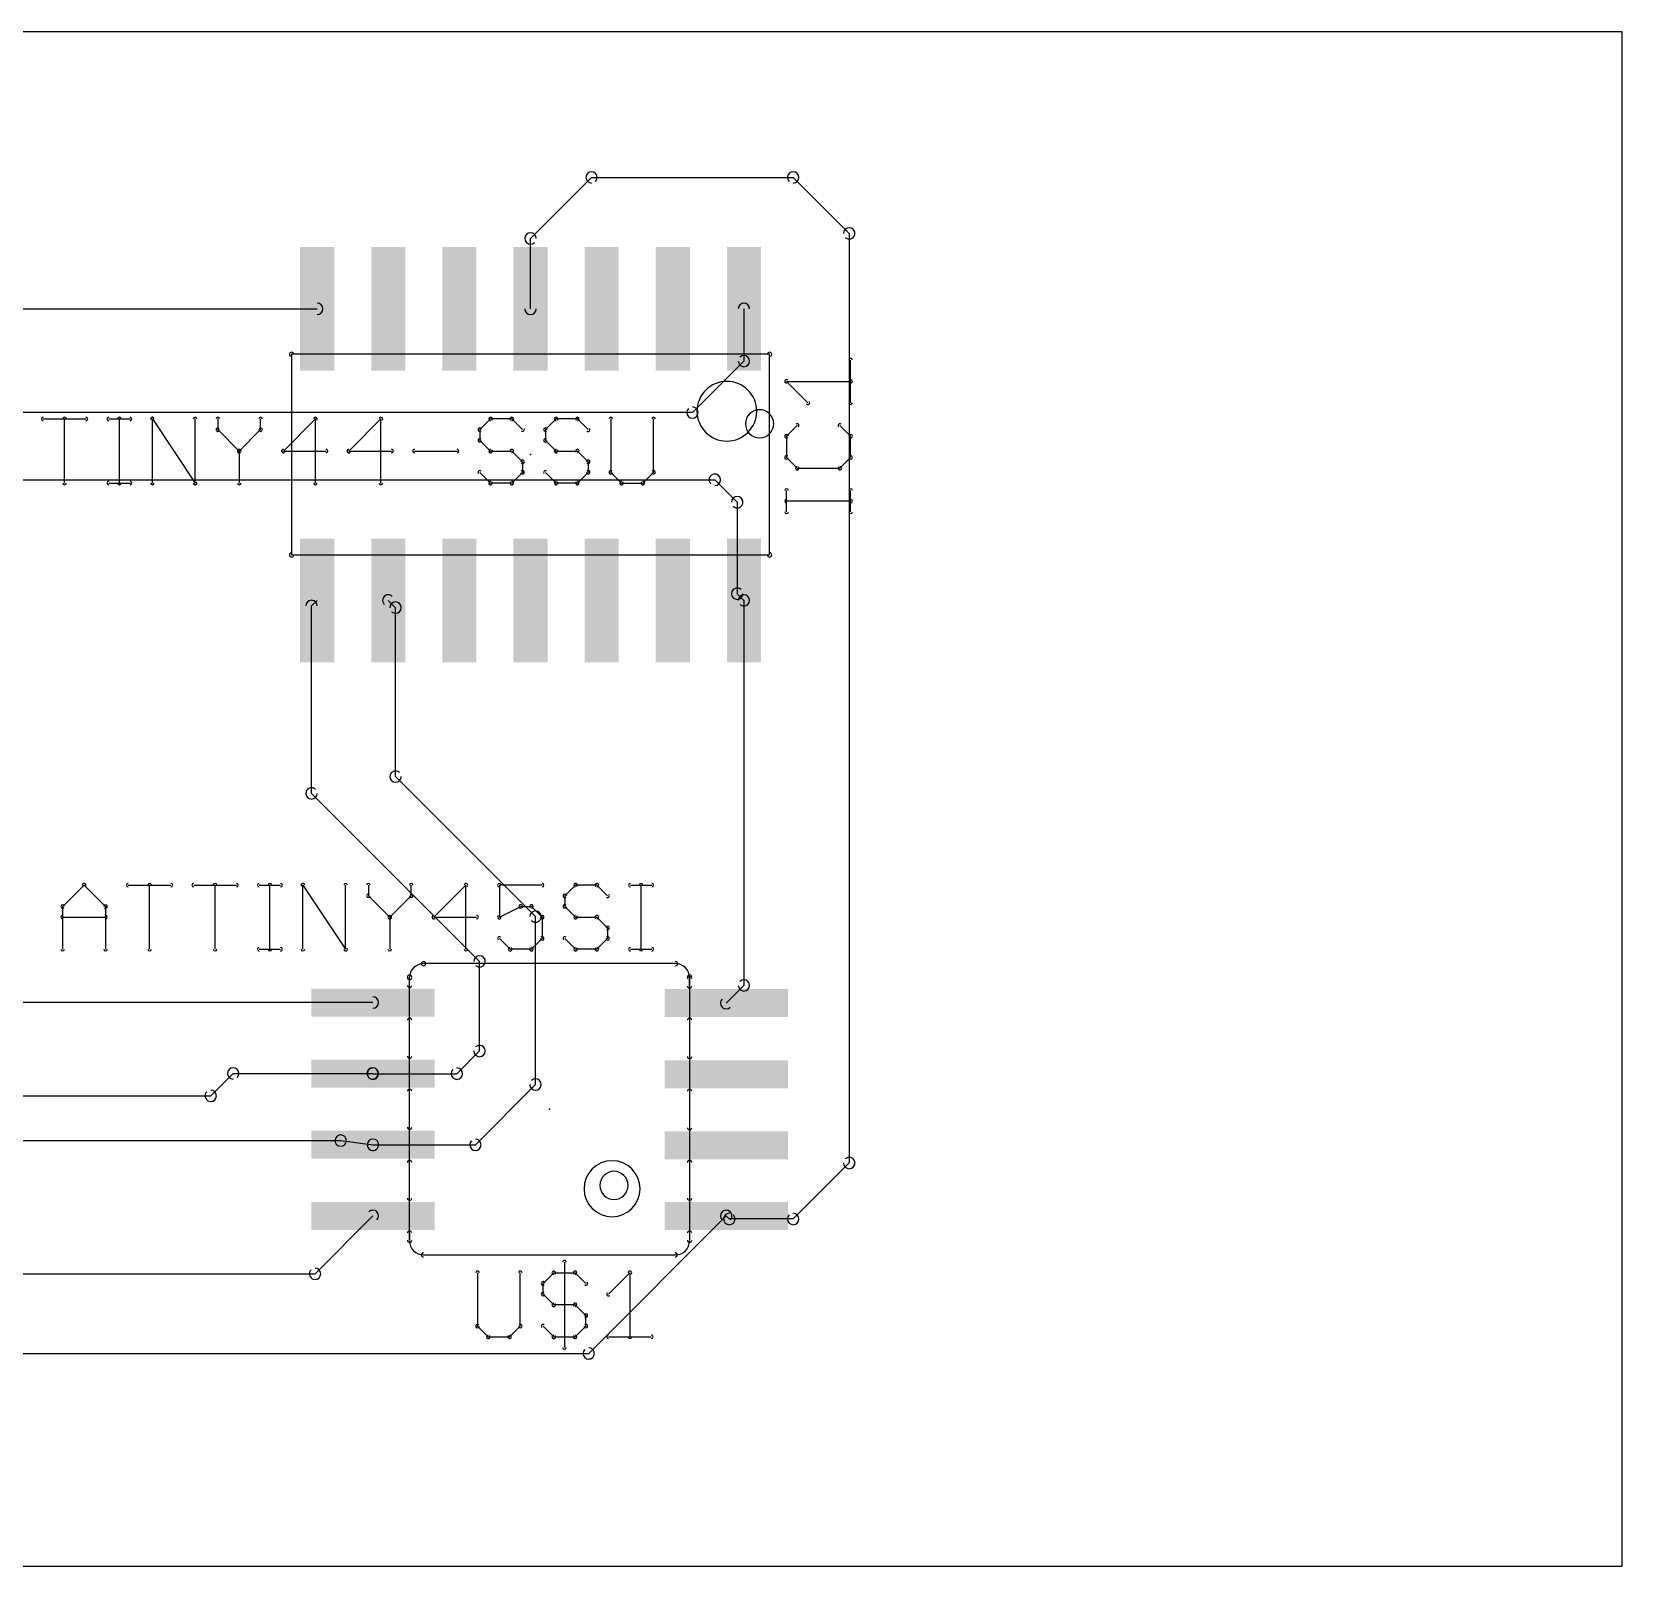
# Model space of a CAD drawing. Header units: millimetres. Extents: x 7.5 to 56.5, y 5.3 to 32.7.
# Drawn here: x 28.11 to 56.5, y 5.3 to 32.7 of the extents above; entities that cross this region are included whole.
import ezdxf

# ---------------------------------------------------------------- set-up
doc = ezdxf.new("R2010")
doc.units = ezdxf.units.MM
doc.layers.get('0').update_dxf_attribs({"lineweight": 25, "true_color": 0xffffff})
doc.layers.add('layer 1', color=178, linetype='Continuous', lineweight=25, true_color=0x000000)

# ---------------------------------------------------------------- blocks, each defined once
blk = doc.blocks.new('RECT')
blk.add_solid([(-0.5, -0.5), (0.5, -0.5), (-0.5, 0.5), (0.5, 0.5)])
blk = doc.blocks.new('ROUNDV')
blk.add_lwpolyline([(0, -0.25, 1), (0, 0.25, 1), (0, -0.25)], format="xyb")

msp = doc.modelspace()

# ---------------------------------------------------------------- linework, layer by layer
at = {"layer": 'layer 1'}
for p, q in [((56.5, 32.7), (7.5, 32.7)), ((56.5, 5.3), (56.5, 32.7)), ((33.1, 22.4465), (33.2, 22.5465)), ((7.5, 5.3), (56.5, 5.3))]:
    msp.add_line(p, q, dxfattribs=at)
for points in [[(37.01, 29.01), (38.1, 30.1)], [(38.1, 30.1), (41.7, 30.1)], [(41.7, 30.1), (42.7, 29.1)], [(37.01, 27.7535), (37.01, 29.01)], [(42.7, 29.1), (42.7, 12.5)], [(19.7315, 27.7535), (33.2, 27.7535)], [(40.82, 27.7535), (40.82, 26.82)], [(41.277, 26.941), (32.743, 26.941)], [(32.743, 26.941), (32.743, 23.359)], [(40.82, 26.82), (39.9, 25.9)], [(41.277, 23.359), (41.277, 26.941)], [(42.725, 26.0761), (42.725, 26.8387)], [(41.9624, 26.0761), (41.581, 26.4574)], [(41.581, 26.4574), (42.725, 26.4574)], [(39.9, 25.9), (11.7, 25.9)], [(28.3093, 25.786), (29.072, 25.786)], [(28.6906, 24.642), (28.6906, 25.786)], [(29.4787, 25.786), (29.86, 25.786)], [(29.6694, 24.642), (29.6694, 25.786)], [(30.2583, 24.642), (30.2583, 25.786)], [(30.2583, 25.786), (31.0209, 24.642)], [(31.0209, 24.642), (31.0209, 25.786)], [(31.4277, 25.786), (31.4277, 25.5953)], [(31.4277, 25.5953), (31.809, 25.214)], [(31.809, 25.214), (32.1903, 25.5953)], [(32.1903, 25.5953), (32.1903, 25.786)], [(33.1691, 25.786), (32.5971, 25.214)], [(33.1691, 24.642), (33.1691, 25.786)], [(34.3385, 25.786), (33.7665, 25.214)], [(34.3385, 24.642), (34.3385, 25.786)], [(36.2959, 25.786), (36.1053, 25.5953)], [(36.1053, 25.5953), (36.1053, 25.4046)], [(36.6773, 25.786), (36.2959, 25.786)], [(36.8679, 25.5953), (36.6773, 25.786)], [(37.4653, 25.786), (37.2747, 25.5953)], [(37.2747, 25.5953), (37.2747, 25.4046)], [(37.8467, 25.786), (37.4653, 25.786)], [(38.0373, 25.5953), (37.8467, 25.786)], [(38.4441, 25.786), (38.4441, 24.8327)], [(39.2067, 24.8327), (39.2067, 25.786)], [(41.7717, 25.6694), (41.581, 25.4787)], [(42.725, 25.4787), (42.5343, 25.6694)], [(36.1053, 25.4046), (36.2959, 25.214)], [(37.2747, 25.4046), (37.4653, 25.214)], [(41.581, 25.4787), (41.581, 25.0974)], [(42.725, 25.0974), (42.725, 25.4787)], [(31.809, 25.214), (31.809, 24.642)], [(32.5971, 25.214), (33.3597, 25.214)], [(33.7665, 25.214), (34.5291, 25.214)], [(34.9359, 25.214), (35.6985, 25.214)], [(36.2959, 25.214), (36.6773, 25.214)], [(36.6773, 25.214), (36.8679, 25.0233)], [(36.8679, 25.0233), (36.8679, 24.8327)], [(37.4653, 25.214), (37.8467, 25.214)], [(37.8467, 25.214), (38.0373, 25.0233)], [(38.0373, 25.0233), (38.0373, 24.8327)], [(41.581, 25.0974), (41.7717, 24.9067)], [(42.5343, 24.9067), (42.725, 25.0974)], [(36.2959, 24.642), (36.1053, 24.8327)], [(36.8679, 24.8327), (36.6773, 24.642)], [(37.4653, 24.642), (37.2747, 24.8327)], [(38.0373, 24.8327), (37.8467, 24.642)], [(38.4441, 24.8327), (38.6347, 24.642)], [(39.0161, 24.642), (39.2067, 24.8327)], [(41.7717, 24.9067), (42.5343, 24.9067)], [(21.9, 24.7), (40.3, 24.7)], [(29.4787, 24.642), (29.86, 24.642)], [(36.6773, 24.642), (36.2959, 24.642)], [(37.8467, 24.642), (37.4653, 24.642)], [(38.6347, 24.642), (39.0161, 24.642)], [(40.3, 24.7), (40.7, 24.3)], [(41.581, 24.1271), (41.581, 24.5084)], [(42.725, 24.1271), (42.725, 24.5084)], [(40.7, 24.3), (40.7, 22.6665)], [(42.725, 24.3178), (41.581, 24.3178)], [(32.743, 23.359), (41.277, 23.359)], [(33.1, 19.1), (33.1, 22.4465)], [(34.6, 22.4165), (34.47, 22.5465)], [(40.7, 22.6665), (40.82, 22.5465)], [(40.82, 22.5465), (40.82, 15.671)], [(34.6, 19.4), (34.6, 22.4165)], [(37.1, 16.9), (34.6, 19.4)], [(36.1, 16.1), (33.1, 19.1)], [(28.6581, 17.0802), (29.0394, 17.4615)], [(29.0394, 17.4615), (29.4208, 17.0802)], [(29.8275, 17.4615), (30.5902, 17.4615)], [(30.2088, 16.3175), (30.2088, 17.4615)], [(30.9969, 17.4615), (31.7596, 17.4615)], [(31.3782, 16.3175), (31.3782, 17.4615)], [(32.1663, 17.4615), (32.5476, 17.4615)], [(32.357, 16.3175), (32.357, 17.4615)], [(32.9459, 16.3175), (32.9459, 17.4615)], [(32.9459, 17.4615), (33.7085, 16.3175)], [(33.7085, 16.3175), (33.7085, 17.4615)], [(34.1153, 17.4615), (34.1153, 17.2708)], [(34.8779, 17.2708), (34.8779, 17.4615)], [(35.8567, 17.4615), (35.2847, 16.8895)], [(35.8567, 16.3175), (35.8567, 17.4615)], [(37.2167, 17.4615), (36.4541, 17.4615)], [(36.4541, 17.4615), (36.4541, 16.8895)], [(37.8141, 17.4615), (37.6235, 17.2708)], [(38.1955, 17.4615), (37.8141, 17.4615)], [(38.3861, 17.2708), (38.1955, 17.4615)], [(38.7929, 17.4615), (39.1742, 17.4615)], [(38.9835, 16.3175), (38.9835, 17.4615)], [(28.6581, 16.3175), (28.6581, 17.0802)], [(29.4208, 17.0802), (29.4208, 16.3175)], [(34.1153, 17.2708), (34.4966, 16.8895)], [(34.4966, 16.8895), (34.8779, 17.2708)], [(36.4541, 16.8895), (36.8354, 17.0802)], [(36.8354, 17.0802), (37.0261, 17.0802)], [(37.0261, 17.0802), (37.2167, 16.8895)], [(37.6235, 17.2708), (37.6235, 17.0802)], [(37.6235, 17.0802), (37.8141, 16.8895)], [(28.6581, 16.8895), (29.4208, 16.8895)], [(34.4966, 16.8895), (34.4966, 16.3175)], [(35.2847, 16.8895), (36.0473, 16.8895)], [(37.1, 13.9), (37.1, 16.9)], [(37.2167, 16.8895), (37.2167, 16.5082)], [(37.8141, 16.8895), (38.1955, 16.8895)], [(38.1955, 16.8895), (38.3861, 16.6988)], [(36.6447, 16.3175), (36.4541, 16.5082)], [(37.2167, 16.5082), (37.0261, 16.3175)], [(37.8141, 16.3175), (37.6235, 16.5082)], [(38.3861, 16.5082), (38.1955, 16.3175)], [(38.3861, 16.6988), (38.3861, 16.5082)], [(32.1663, 16.3175), (32.5476, 16.3175)], [(37.0261, 16.3175), (36.6447, 16.3175)], [(38.1955, 16.3175), (37.8141, 16.3175)], [(38.7929, 16.3175), (39.1742, 16.3175)], [(39.6, 16.06), (35.1, 16.06)], [(36.1, 14.5), (36.1, 16.1)], [(34.85, 11.12), (34.85, 15.82)], [(34.85, 15.67), (34.85, 15.82)], [(39.85, 15.82), (39.85, 11.12)], [(39.85, 15.66), (39.85, 15.79)], [(40.504, 15.355), (40.82, 15.671)], [(34.196, 15.365), (17.965, 15.365)], [(34.85, 14.41), (34.85, 15.05)], [(39.85, 15.05), (39.85, 14.4)], [(35.695, 14.095), (36.1, 14.5)], [(31.3, 13.7), (31.7, 14.1)], [(31.7, 14.1), (34.191, 14.1)], [(34.191, 14.1), (34.196, 14.095)], [(34.196, 14.095), (35.695, 14.095)], [(11.5, 13.7), (31.3, 13.7)], [(34.85, 13.14), (34.85, 13.78)], [(36.025, 12.825), (37.1, 13.9)], [(39.85, 13.78), (39.85, 13.13)], [(14, 12.9), (33.621, 12.9)], [(33.621, 12.9), (34.196, 12.825)], [(34.196, 12.825), (36.025, 12.825)], [(34.85, 11.87), (34.85, 12.51)], [(39.85, 12.51), (39.85, 11.87)], [(42.7, 12.5), (41.7, 11.5)], [(33.163, 10.522), (34.196, 11.555)], [(38.049, 9.1), (40.504, 11.555)], [(40.559, 11.5), (40.504, 11.555)], [(41.7, 11.5), (40.559, 11.5)], [(34.85, 11.25), (34.85, 11.12)], [(39.85, 11.25), (39.85, 11.12)], [(35.1, 10.86), (39.59, 10.86)], [(19.5, 10.522), (33.163, 10.522)], [(36.0643, 10.54), (36.0643, 9.5867)], [(36.827, 9.5867), (36.827, 10.54)], [(37.2337, 10.3493), (37.4244, 10.54)], [(37.4244, 10.54), (37.8057, 10.54)], [(37.615, 10.7306), (37.615, 9.2053)], [(37.8057, 10.54), (37.9964, 10.3493)], [(38.4031, 10.1586), (38.7844, 10.54)], [(38.7844, 10.54), (38.7844, 9.396)], [(37.2337, 10.1586), (37.2337, 10.3493)], [(37.4244, 9.968), (37.2337, 10.1586)], [(37.8057, 9.968), (37.4244, 9.968)], [(37.9964, 9.7773), (37.8057, 9.968)], [(37.9964, 9.5867), (37.9964, 9.7773)], [(36.0643, 9.5867), (36.255, 9.396)], [(36.255, 9.396), (36.6363, 9.396)], [(36.6363, 9.396), (36.827, 9.5867)], [(37.2337, 9.5867), (37.4244, 9.396)], [(37.4244, 9.396), (37.8057, 9.396)], [(37.8057, 9.396), (37.9964, 9.5867)], [(38.4031, 9.396), (39.1657, 9.396)], [(17.9, 9.1), (38.049, 9.1)]]:
    msp.add_lwpolyline(points, dxfattribs=at)
for points in [[(38.1, 30.2016, 1), (38.1, 29.9984)], [(38.1718, 30.0282, 1), (38.0282, 30.1718)], [(41.7718, 30.1718, 1), (41.6282, 30.0282)], [(41.7, 29.9984, 1), (41.7, 30.2016)], [(37.1116, 29.01, 1), (36.9084, 29.01)], [(36.9382, 29.0818, 1), (37.0818, 28.9382)], [(42.8016, 29.1, 1), (42.5984, 29.1)], [(42.6282, 29.0282, 1), (42.7718, 29.1718)], [(33.2, 27.6519, 1), (33.2, 27.8551)], [(40.9216, 27.7535, 1), (40.7184, 27.7535)], [(36.9084, 27.7535, 1), (37.1116, 27.7535)], [(32.743, 26.9791, 1), (32.743, 26.9029)], [(32.7811, 26.941, 1), (32.7049, 26.941)], [(41.3151, 26.941, 1), (41.2389, 26.941)], [(41.277, 26.9029, 1), (41.277, 26.9791)], [(40.7184, 26.82, 1), (40.9216, 26.82)], [(40.8918, 26.7482, 1), (40.7482, 26.8918)], [(42.7568, 26.8387, 1), (42.6932, 26.8387)], [(40.5152, 25.3913, 1), (40.5152, 26.4581, 1), (40.5152, 25.3913)], [(41.581, 26.4892, 1), (41.581, 26.4257)], [(41.6035, 26.4799, 1), (41.5586, 26.435)], [(42.725, 26.4257, 1), (42.725, 26.4892)], [(39.8282, 25.9718, 1), (39.9718, 25.8282)], [(39.9, 25.7984, 1), (39.9, 26.0016)], [(41.9399, 26.0536, 1), (41.9848, 26.0985)], [(42.6932, 26.0761, 1), (42.7568, 26.0761)], [(28.3093, 25.8177, 1), (28.3093, 25.7542)], [(28.7224, 25.786, 1), (28.6589, 25.786)], [(29.072, 25.7542, 1), (29.072, 25.8177)], [(29.4787, 25.8177, 1), (29.4787, 25.7542)], [(29.7011, 25.786, 1), (29.6376, 25.786)], [(29.86, 25.7542, 1), (29.86, 25.8177)], [(30.29, 25.786, 1), (30.2265, 25.786)], [(30.2847, 25.8036, 1), (30.2319, 25.7684)], [(31.0527, 25.786, 1), (30.9892, 25.786)], [(31.4594, 25.786, 1), (31.3959, 25.786)], [(31.4501, 25.6178, 1), (31.4052, 25.5729)], [(31.3959, 25.5953, 1), (31.4594, 25.5953)], [(32.2221, 25.786, 1), (32.1586, 25.786)], [(32.1586, 25.5953, 1), (32.2221, 25.5953)], [(32.2128, 25.5729, 1), (32.1679, 25.6178)], [(33.2008, 25.786, 1), (33.1373, 25.786)], [(33.1915, 25.7635, 1), (33.1466, 25.8084)], [(34.3702, 25.786, 1), (34.3067, 25.786)], [(34.3609, 25.7635, 1), (34.316, 25.8084)], [(36.137, 25.5953, 1), (36.0735, 25.5953)], [(36.0828, 25.6178, 1), (36.1277, 25.5729)], [(36.2959, 25.8177, 1), (36.2959, 25.7542)], [(36.3184, 25.7635, 1), (36.2735, 25.8084)], [(36.6997, 25.8084, 1), (36.6548, 25.7635)], [(36.6773, 25.7542, 1), (36.6773, 25.8177)], [(36.8455, 25.5729, 1), (36.8904, 25.6178)], [(37.3064, 25.5953, 1), (37.2429, 25.5953)], [(37.2522, 25.6178, 1), (37.2971, 25.5729)], [(37.4653, 25.8177, 1), (37.4653, 25.7542)], [(37.4878, 25.7635, 1), (37.4429, 25.8084)], [(37.8691, 25.8084, 1), (37.8242, 25.7635)], [(37.8467, 25.7542, 1), (37.8467, 25.8177)], [(38.0149, 25.5729, 1), (38.0598, 25.6178)], [(38.4758, 25.786, 1), (38.4123, 25.786)], [(39.2385, 25.786, 1), (39.175, 25.786)], [(41.7941, 25.6469, 1), (41.7492, 25.6918)], [(42.5568, 25.6918, 1), (42.5119, 25.6469)], [(36.1277, 25.4271, 1), (36.0828, 25.3822)], [(36.0735, 25.4046, 1), (36.137, 25.4046)], [(37.2971, 25.4271, 1), (37.2522, 25.3822)], [(37.2429, 25.4046, 1), (37.3064, 25.4046)], [(41.6128, 25.4787, 1), (41.5493, 25.4787)], [(41.5586, 25.5011, 1), (41.6035, 25.4562)], [(42.7568, 25.4787, 1), (42.6932, 25.4787)], [(42.7025, 25.4562, 1), (42.7475, 25.5011)], [(31.8408, 25.214, 1), (31.7773, 25.214)], [(31.7866, 25.2364, 1), (31.8315, 25.1915)], [(31.7866, 25.1915, 1), (31.8315, 25.2364)], [(32.5971, 25.2457, 1), (32.5971, 25.1822)], [(32.5746, 25.2364, 1), (32.6195, 25.1915)], [(33.3597, 25.1822, 1), (33.3597, 25.2457)], [(33.744, 25.2364, 1), (33.7889, 25.1915)], [(33.7665, 25.2457, 1), (33.7665, 25.1822)], [(34.5291, 25.1822, 1), (34.5291, 25.2457)], [(34.9359, 25.2457, 1), (34.9359, 25.1822)], [(35.6985, 25.1822, 1), (35.6985, 25.2457)], [(36.2959, 25.2457, 1), (36.2959, 25.1822)], [(36.2735, 25.1915, 1), (36.3184, 25.2364)], [(36.6997, 25.2364, 1), (36.6548, 25.1915)], [(36.6773, 25.1822, 1), (36.6773, 25.2457)], [(36.8997, 25.0233, 1), (36.8362, 25.0233)], [(36.8455, 25.0009, 1), (36.8904, 25.0458)], [(37.4653, 25.2457, 1), (37.4653, 25.1822)], [(37.4429, 25.1915, 1), (37.4878, 25.2364)], [(37.8691, 25.2364, 1), (37.8242, 25.1915)], [(37.8467, 25.1822, 1), (37.8467, 25.2457)], [(38.0691, 25.0233, 1), (38.0056, 25.0233)], [(38.0149, 25.0009, 1), (38.0598, 25.0458)], [(41.6035, 25.1198, 1), (41.5586, 25.0749)], [(41.5493, 25.0974, 1), (41.6128, 25.0974)], [(42.6932, 25.0974, 1), (42.7568, 25.0974)], [(42.7475, 25.0749, 1), (42.7025, 25.1198)], [(36.1277, 24.8551, 1), (36.0828, 24.8102)], [(36.8362, 24.8327, 1), (36.8997, 24.8327)], [(36.8904, 24.8102, 1), (36.8455, 24.8551)], [(37.2971, 24.8551, 1), (37.2522, 24.8102)], [(38.0056, 24.8327, 1), (38.0691, 24.8327)], [(38.0598, 24.8102, 1), (38.0149, 24.8551)], [(38.4665, 24.8551, 1), (38.4216, 24.8102)], [(38.4123, 24.8327, 1), (38.4758, 24.8327)], [(39.175, 24.8327, 1), (39.2385, 24.8327)], [(39.2292, 24.8102, 1), (39.1843, 24.8551)], [(40.3718, 24.7718, 1), (40.2282, 24.6282)], [(40.3, 24.5984, 1), (40.3, 24.8016)], [(41.7717, 24.9384, 1), (41.7717, 24.875)], [(41.7492, 24.8842, 1), (41.7941, 24.9292)], [(42.5119, 24.9292, 1), (42.5568, 24.8842)], [(42.5343, 24.875, 1), (42.5343, 24.9384)], [(28.6589, 24.642, 1), (28.7224, 24.642)], [(29.4787, 24.6738, 1), (29.4787, 24.6103)], [(29.6376, 24.642, 1), (29.7011, 24.642)], [(29.86, 24.6103, 1), (29.86, 24.6738)], [(30.2265, 24.642, 1), (30.29, 24.642)], [(30.9892, 24.642, 1), (31.0527, 24.642)], [(30.9945, 24.6244, 1), (31.0474, 24.6596)], [(31.7773, 24.642, 1), (31.8408, 24.642)], [(33.1373, 24.642, 1), (33.2008, 24.642)], [(34.3067, 24.642, 1), (34.3702, 24.642)], [(36.2959, 24.6738, 1), (36.2959, 24.6103)], [(36.2735, 24.6195, 1), (36.3184, 24.6645)], [(36.6548, 24.6645, 1), (36.6997, 24.6195)], [(36.6773, 24.6103, 1), (36.6773, 24.6738)], [(37.4653, 24.6738, 1), (37.4653, 24.6103)], [(37.4429, 24.6195, 1), (37.4878, 24.6645)], [(37.8242, 24.6645, 1), (37.8691, 24.6195)], [(37.8467, 24.6103, 1), (37.8467, 24.6738)], [(38.6347, 24.6738, 1), (38.6347, 24.6103)], [(38.6123, 24.6195, 1), (38.6572, 24.6645)], [(38.9936, 24.6645, 1), (39.0385, 24.6195)], [(39.0161, 24.6103, 1), (39.0161, 24.6738)], [(41.6128, 24.5084, 1), (41.5493, 24.5084)], [(42.7568, 24.5084, 1), (42.6932, 24.5084)], [(40.8016, 24.3, 1), (40.5984, 24.3)], [(40.6282, 24.2282, 1), (40.7718, 24.3718)], [(41.581, 24.3495, 1), (41.581, 24.286)], [(42.725, 24.286, 1), (42.725, 24.3495)], [(41.5493, 24.1271, 1), (41.6128, 24.1271)], [(42.6932, 24.1271, 1), (42.7568, 24.1271)], [(32.743, 23.3971, 1), (32.743, 23.3209)], [(32.7049, 23.359, 1), (32.7811, 23.359)], [(41.2389, 23.359, 1), (41.3151, 23.359)], [(41.277, 23.3209, 1), (41.277, 23.3971)], [(40.7718, 22.7383, 1), (40.6282, 22.5947)], [(33.2016, 22.4465, 1), (32.9984, 22.4465)], [(34.5418, 22.6183, 1), (34.3982, 22.4747)], [(34.7016, 22.4165, 1), (34.4984, 22.4165)], [(34.5282, 22.3447, 1), (34.6718, 22.4883)], [(40.5984, 22.6665, 1), (40.8016, 22.6665)], [(40.9216, 22.5465, 1), (40.7184, 22.5465)], [(40.7482, 22.4747, 1), (40.8918, 22.6183)], [(34.4984, 19.4, 1), (34.7016, 19.4)], [(34.6718, 19.4718, 1), (34.5282, 19.3282)], [(32.9984, 19.1, 1), (33.2016, 19.1)], [(33.1718, 19.1718, 1), (33.0282, 19.0282)], [(29.0619, 17.4839, 1), (29.017, 17.439)], [(29.0619, 17.439, 1), (29.017, 17.4839)], [(29.8275, 17.4932, 1), (29.8275, 17.4297)], [(30.2406, 17.4615, 1), (30.1771, 17.4615)], [(30.5902, 17.4297, 1), (30.5902, 17.4932)], [(30.9969, 17.4932, 1), (30.9969, 17.4297)], [(31.41, 17.4615, 1), (31.3465, 17.4615)], [(31.7596, 17.4297, 1), (31.7596, 17.4932)], [(32.1663, 17.4932, 1), (32.1663, 17.4297)], [(32.3887, 17.4615, 1), (32.3252, 17.4615)], [(32.5476, 17.4297, 1), (32.5476, 17.4932)], [(32.9776, 17.4615, 1), (32.9141, 17.4615)], [(32.9723, 17.4791, 1), (32.9195, 17.4439)], [(33.7403, 17.4615, 1), (33.6768, 17.4615)], [(34.147, 17.4615, 1), (34.0835, 17.4615)], [(34.9097, 17.4615, 1), (34.8462, 17.4615)], [(35.8884, 17.4615, 1), (35.8249, 17.4615)], [(35.8791, 17.439, 1), (35.8342, 17.4839)], [(36.4541, 17.4932, 1), (36.4541, 17.4297)], [(36.4858, 17.4615, 1), (36.4223, 17.4615)], [(37.2167, 17.4297, 1), (37.2167, 17.4932)], [(37.8141, 17.4932, 1), (37.8141, 17.4297)], [(37.8366, 17.439, 1), (37.7917, 17.4839)], [(38.2179, 17.4839, 1), (38.173, 17.439)], [(38.1955, 17.4297, 1), (38.1955, 17.4932)], [(38.7929, 17.4932, 1), (38.7929, 17.4297)], [(39.0153, 17.4615, 1), (38.9518, 17.4615)], [(39.1742, 17.4297, 1), (39.1742, 17.4932)], [(28.6899, 17.0802, 1), (28.6264, 17.0802)], [(28.6357, 17.1026, 1), (28.6806, 17.0577)], [(29.4525, 17.0802, 1), (29.389, 17.0802)], [(29.3983, 17.0577, 1), (29.4432, 17.1026)], [(34.1377, 17.2933, 1), (34.0928, 17.2484)], [(34.0835, 17.2708, 1), (34.147, 17.2708)], [(34.8462, 17.2708, 1), (34.9097, 17.2708)], [(34.9004, 17.2484, 1), (34.8555, 17.2933)], [(36.8354, 17.1119, 1), (36.8354, 17.0484)], [(36.8496, 17.0518, 1), (36.8212, 17.1085)], [(37.0485, 17.1026, 1), (37.0036, 17.0577)], [(37.0261, 17.0484, 1), (37.0261, 17.1119)], [(37.6552, 17.2708, 1), (37.5917, 17.2708)], [(37.601, 17.2933, 1), (37.6459, 17.2484)], [(37.6459, 17.1026, 1), (37.601, 17.0577)], [(37.5917, 17.0802, 1), (37.6552, 17.0802)], [(38.3637, 17.2484, 1), (38.4086, 17.2933)], [(28.6581, 16.9212, 1), (28.6581, 16.8577)], [(29.4208, 16.8577, 1), (29.4208, 16.9212)], [(34.5284, 16.8895, 1), (34.4649, 16.8895)], [(34.4742, 16.9119, 1), (34.5191, 16.867)], [(34.4742, 16.867, 1), (34.5191, 16.9119)], [(35.2622, 16.9119, 1), (35.3071, 16.867)], [(35.2847, 16.9212, 1), (35.2847, 16.8577)], [(36.0473, 16.8577, 1), (36.0473, 16.9212)], [(36.4399, 16.9179, 1), (36.4683, 16.8611)], [(36.4223, 16.8895, 1), (36.4858, 16.8895)], [(37.2016, 16.9, 1), (36.9984, 16.9)], [(37.0282, 16.8282, 1), (37.1718, 16.9718)], [(37.2485, 16.8895, 1), (37.185, 16.8895)], [(37.1943, 16.867, 1), (37.2392, 16.9119)], [(37.8141, 16.9212, 1), (37.8141, 16.8577)], [(37.7917, 16.867, 1), (37.8366, 16.9119)], [(38.2179, 16.9119, 1), (38.173, 16.867)], [(38.1955, 16.8577, 1), (38.1955, 16.9212)], [(36.4765, 16.5306, 1), (36.4316, 16.4857)], [(37.185, 16.5082, 1), (37.2485, 16.5082)], [(37.2392, 16.4857, 1), (37.1943, 16.5306)], [(37.6459, 16.5306, 1), (37.601, 16.4857)], [(38.4179, 16.6988, 1), (38.3544, 16.6988)], [(38.3544, 16.5082, 1), (38.4179, 16.5082)], [(38.3637, 16.6764, 1), (38.4086, 16.7213)], [(38.4086, 16.4857, 1), (38.3637, 16.5306)], [(28.6264, 16.3175, 1), (28.6899, 16.3175)], [(29.389, 16.3175, 1), (29.4525, 16.3175)], [(30.1771, 16.3175, 1), (30.2406, 16.3175)], [(31.3465, 16.3175, 1), (31.41, 16.3175)], [(32.1663, 16.3493, 1), (32.1663, 16.2857)], [(32.3252, 16.3175, 1), (32.3887, 16.3175)], [(32.5476, 16.2857, 1), (32.5476, 16.3493)], [(32.9141, 16.3175, 1), (32.9776, 16.3175)], [(33.6768, 16.3175, 1), (33.7403, 16.3175)], [(33.6821, 16.2999, 1), (33.735, 16.3351)], [(34.4649, 16.3175, 1), (34.5284, 16.3175)], [(35.8249, 16.3175, 1), (35.8884, 16.3175)], [(36.2016, 16.1, 1), (35.9984, 16.1)], [(36.6447, 16.3493, 1), (36.6447, 16.2857)], [(36.6223, 16.295, 1), (36.6672, 16.34)], [(37.0036, 16.34, 1), (37.0485, 16.295)], [(37.0261, 16.2857, 1), (37.0261, 16.3493)], [(37.8141, 16.3493, 1), (37.8141, 16.2857)], [(37.7917, 16.295, 1), (37.8366, 16.34)], [(38.173, 16.34, 1), (38.2179, 16.295)], [(38.1955, 16.2857, 1), (38.1955, 16.3493)], [(38.7929, 16.3493, 1), (38.7929, 16.2857)], [(38.9518, 16.3175, 1), (39.0153, 16.3175)], [(39.1742, 16.2857, 1), (39.1742, 16.3493)], [(35.1, 16.06, 0.4142), (34.85, 15.81)], [(35.1, 16.0981, 1), (35.1, 16.0219)], [(35.1, 16.0219, 1), (35.1, 16.0981)], [(36.0282, 16.0282, 1), (36.1718, 16.1718)], [(39.6, 16.0219, 1), (39.6, 16.0981)], [(39.85, 15.81, 0.4142), (39.6, 16.06)], [(34.8881, 15.82, 1), (34.8119, 15.82)], [(34.8881, 15.82, 1), (34.8119, 15.82)], [(34.8119, 15.81, 1), (34.8881, 15.81)], [(34.8119, 15.67, 1), (34.8881, 15.67)], [(39.8881, 15.82, 1), (39.8119, 15.82)], [(39.8881, 15.79, 1), (39.8119, 15.79)], [(39.8119, 15.66, 1), (39.8881, 15.66)], [(40.7184, 15.671, 1), (40.9216, 15.671)], [(40.8918, 15.5992, 1), (40.7482, 15.7428)], [(34.196, 15.2634, 1), (34.196, 15.4666)], [(40.4322, 15.4268, 1), (40.5758, 15.2832)], [(34.8881, 15.05, 1), (34.8119, 15.05)], [(39.8881, 15.05, 1), (39.8119, 15.05)], [(35.9984, 14.5, 1), (36.2016, 14.5)], [(36.1718, 14.4282, 1), (36.0282, 14.5718)], [(31.7, 14.2016, 1), (31.7, 13.9984)], [(31.7718, 14.0282, 1), (31.6282, 14.1718)], [(34.2628, 14.1718, 1), (34.1192, 14.0282)], [(34.191, 13.9984, 1), (34.191, 14.2016)], [(34.8119, 14.41, 1), (34.8881, 14.41)], [(39.8119, 14.4, 1), (39.8881, 14.4)], [(34.196, 14.1966, 1), (34.196, 13.9934)], [(34.1242, 14.0232, 1), (34.2678, 14.1668)], [(35.6232, 14.1668, 1), (35.7668, 14.0232)], [(35.695, 13.9934, 1), (35.695, 14.1966)], [(37.1718, 13.8282, 1), (37.0282, 13.9718)], [(31.2282, 13.7718, 1), (31.3718, 13.6282)], [(31.3, 13.5984, 1), (31.3, 13.8016)], [(34.8881, 13.78, 1), (34.8119, 13.78)], [(36.9984, 13.9, 1), (37.2016, 13.9)], [(39.8881, 13.78, 1), (39.8119, 13.78)], [(34.8119, 13.14, 1), (34.8881, 13.14)], [(39.8119, 13.13, 1), (39.8881, 13.13)], [(33.6341, 13.0007, 1), (33.6079, 12.7993)], [(33.621, 12.7984, 1), (33.621, 13.0016)], [(34.196, 12.9266, 1), (34.196, 12.7234)], [(34.1829, 12.7243, 1), (34.2091, 12.9257)], [(35.9532, 12.8968, 1), (36.0968, 12.7532)], [(36.025, 12.7234, 1), (36.025, 12.9266)], [(34.8881, 12.51, 1), (34.8119, 12.51)], [(38.465, 11.54, 1), (38.465, 12.54, 1), (38.465, 11.54)], [(39.8881, 12.51, 1), (39.8119, 12.51)], [(42.5984, 12.5, 1), (42.8016, 12.5)], [(42.7718, 12.4282, 1), (42.6282, 12.5718)], [(34.2678, 11.4832, 1), (34.1242, 11.6268)], [(34.8119, 11.87, 1), (34.8881, 11.87)], [(39.8119, 11.87, 1), (39.8881, 11.87)], [(40.5758, 11.6268, 1), (40.4322, 11.4832)], [(40.5758, 11.4832, 1), (40.4322, 11.6268)], [(40.559, 11.6016, 1), (40.559, 11.3984)], [(40.4872, 11.4282, 1), (40.6308, 11.5718)], [(41.6282, 11.5718, 1), (41.7718, 11.4282)], [(41.7, 11.3984, 1), (41.7, 11.6016)], [(34.8881, 11.25, 1), (34.8119, 11.25)], [(34.8119, 11.12, 1), (34.8881, 11.12)], [(34.8119, 11.12, 1), (34.8881, 11.12)], [(34.85, 11.11, 0.4142), (35.1, 10.86)], [(39.6, 10.86, 0.4142), (39.85, 11.11)], [(39.8881, 11.25, 1), (39.8119, 11.25)], [(39.8119, 11.12, 1), (39.8881, 11.12)], [(39.8119, 11.12, 1), (39.8881, 11.12)], [(35.1, 10.8981, 1), (35.1, 10.8219)], [(39.59, 10.8219, 1), (39.59, 10.8981)], [(33.0912, 10.5938, 1), (33.2348, 10.4502)], [(33.163, 10.4204, 1), (33.163, 10.6236)], [(36.0961, 10.54, 1), (36.0326, 10.54)], [(36.8587, 10.54, 1), (36.7952, 10.54)], [(37.4244, 10.5717, 1), (37.4244, 10.5082)], [(37.4468, 10.5175, 1), (37.4019, 10.5624)], [(37.6468, 10.7306, 1), (37.5833, 10.7306)], [(37.8281, 10.5624, 1), (37.7832, 10.5175)], [(37.8057, 10.5082, 1), (37.8057, 10.5717)], [(38.8162, 10.54, 1), (38.7527, 10.54)], [(38.8069, 10.5175, 1), (38.762, 10.5624)], [(37.2112, 10.3718, 1), (37.2562, 10.3269)], [(37.2655, 10.3493, 1), (37.202, 10.3493)], [(37.9739, 10.3269, 1), (38.0188, 10.3718)], [(37.2562, 10.1811, 1), (37.2112, 10.1362)], [(37.202, 10.1586, 1), (37.2655, 10.1586)], [(37.4244, 9.9997, 1), (37.4244, 9.9362)], [(37.4019, 9.9455, 1), (37.4468, 9.9904)], [(37.8281, 9.9904, 1), (37.7832, 9.9455)], [(37.8057, 9.9362, 1), (37.8057, 9.9997)], [(38.3806, 10.1811, 1), (38.4255, 10.1362)], [(38.0281, 9.7773, 1), (37.9646, 9.7773)], [(37.9739, 9.7549, 1), (38.0188, 9.7998)], [(36.0868, 9.6091, 1), (36.0419, 9.5642)], [(36.0326, 9.5867, 1), (36.0961, 9.5867)], [(36.255, 9.4277, 1), (36.255, 9.3643)], [(36.2325, 9.3735, 1), (36.2774, 9.4185)], [(36.6138, 9.4185, 1), (36.6587, 9.3735)], [(36.6363, 9.3643, 1), (36.6363, 9.4277)], [(36.7952, 9.5867, 1), (36.8587, 9.5867)], [(36.8494, 9.5642, 1), (36.8045, 9.6091)], [(37.2562, 9.6091, 1), (37.2112, 9.5642)], [(37.4244, 9.4277, 1), (37.4244, 9.3643)], [(37.4019, 9.3735, 1), (37.4468, 9.4185)], [(37.7832, 9.4185, 1), (37.8281, 9.3735)], [(37.8057, 9.3643, 1), (37.8057, 9.4277)], [(37.9646, 9.5867, 1), (38.0281, 9.5867)], [(38.0188, 9.5642, 1), (37.9739, 9.6091)], [(38.4031, 9.4277, 1), (38.4031, 9.3643)], [(38.7527, 9.396, 1), (38.8162, 9.396)], [(39.1657, 9.3643, 1), (39.1657, 9.4277)], [(37.5833, 9.2053, 1), (37.6468, 9.2053)], [(37.9772, 9.1718, 1), (38.1208, 9.0282)], [(38.049, 8.9984, 1), (38.049, 9.2016)]]:
    msp.add_lwpolyline(points, format="xyb", dxfattribs=at)
for p in [(37.01, 25.15), (37.35, 13.46)]:
    msp.add_point(p, dxfattribs=at)

# ---------------------------------------------------------------- block references
for p, xscale, yscale, rotation in [((33.2, 27.7535), 0.6096, 2.2098, 180), ((34.47, 27.7535), 0.6096, 2.2098, 180), ((35.74, 27.7535), 0.6096, 2.2098, 180), ((37.01, 27.7535), 0.6096, 2.2098, 180), ((38.28, 27.7535), 0.6096, 2.2098, 180), ((39.55, 27.7535), 0.6096, 2.2098, 180), ((40.82, 27.7535), 0.6096, 2.2098, 180), ((33.2, 27.4995), 0.3556, 1.016, 180), ((34.47, 27.4995), 0.3556, 1.016, 180), ((35.74, 27.4995), 0.3556, 1.016, 180), ((37.01, 27.4995), 0.3556, 1.016, 180), ((38.28, 27.4995), 0.3556, 1.016, 180), ((39.55, 27.4995), 0.3556, 1.016, 180), ((40.82, 27.4995), 0.3556, 1.016, 180), ((33.2, 22.5465), 0.6096, 2.2098, 180), ((34.47, 22.5465), 0.6096, 2.2098, 180), ((35.74, 22.5465), 0.6096, 2.2098, 180), ((37.01, 22.5465), 0.6096, 2.2098, 180), ((38.28, 22.5465), 0.6096, 2.2098, 180), ((39.55, 22.5465), 0.6096, 2.2098, 180), ((40.82, 22.5465), 0.6096, 2.2098, 180), ((33.2, 22.8005), 0.3556, 1.016, 180), ((34.47, 22.8005), 0.3556, 1.016, 180), ((35.74, 22.8005), 0.3556, 1.016, 180), ((37.01, 22.8005), 0.3556, 1.016, 180), ((38.28, 22.8005), 0.3556, 1.016, 180), ((39.55, 22.8005), 0.3556, 1.016, 180), ((40.82, 22.8005), 0.3556, 1.016, 180), ((34.196, 15.365), 0.5, 2.2, 90), ((34.4, 15.365), 0.35, 0.9, 90), ((40.504, 15.355), 0.5, 2.2, 90), ((40.3, 15.355), 0.35, 0.9, 90), ((34.196, 14.095), 0.5, 2.2, 90), ((34.4, 14.095), 0.35, 0.9, 90), ((40.504, 14.085), 0.5, 2.2, 90), ((40.3, 14.085), 0.35, 0.9, 90), ((34.196, 12.825), 0.5, 2.2, 90), ((40.504, 12.815), 0.5, 2.2, 90), ((34.4, 12.825), 0.35, 0.9, 90), ((40.3, 12.815), 0.35, 0.9, 90), ((34.196, 11.555), 0.5, 2.2, 90), ((34.4, 11.555), 0.35, 0.9, 90), ((40.504, 11.555), 0.5, 2.2, 90), ((40.3, 11.555), 0.35, 0.9, 90)]:
    msp.add_blockref('RECT', p, dxfattribs=dict(at, xscale=xscale, yscale=yscale, rotation=rotation))
at = {"layer": 'layer 1', "xscale": 1.0064, "yscale": 1.0064}
for p in [(41.1, 25.7), (41.1, 25.7), (38.5, 12.1), (38.5, 12.1)]:
    msp.add_blockref('ROUNDV', p, dxfattribs=at)

doc.saveas('drawing.dxf')
